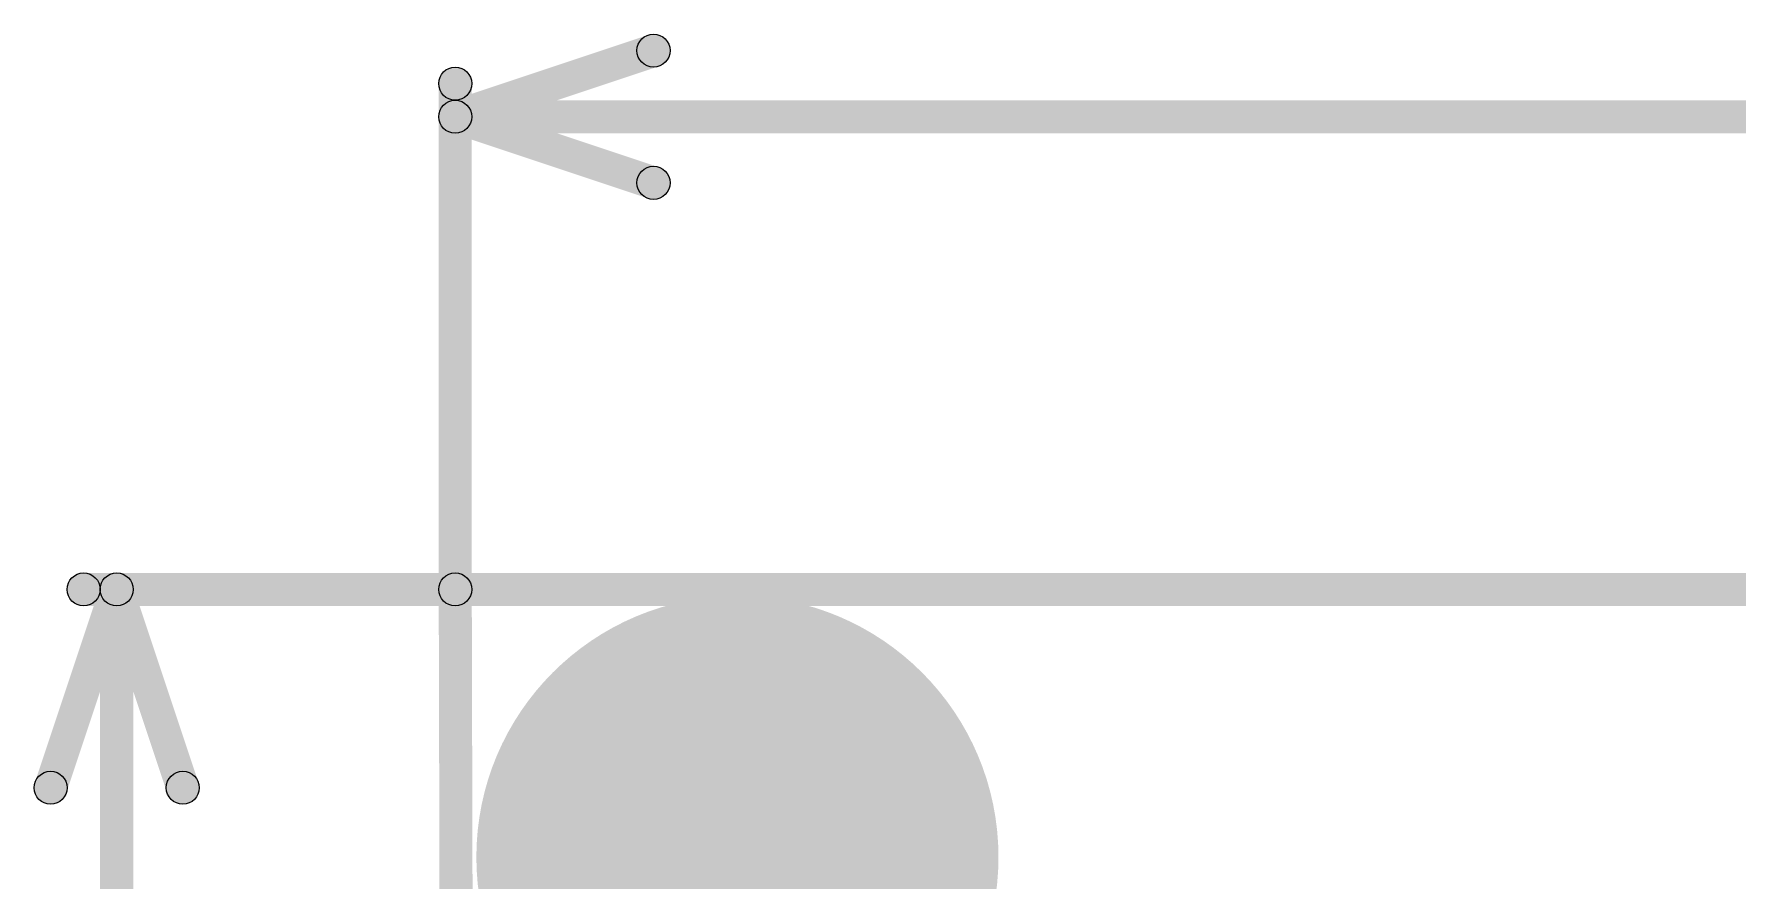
# Model space of a CAD drawing. Header units: millimetres. Extents: x -0.22 to 4.11, y -0.25 to 2.01.
# Drawn here: x -0.218 to 0.298, y 1.755 to 2.011 of the extents above; entities that cross this region are included whole.
import ezdxf

# ---------------------------------------------------------------- set-up
doc = ezdxf.new("R2010")
doc.units = ezdxf.units.MM
doc.header["$MEASUREMENT"] = 0
for name, color, linetype in [('BottomLayer', 5, 'Continuous'), ('BottomSolder', 6, 'Continuous'), ('Mechanical1', 6, 'Continuous'), ('Mechanical2', 216, 'Continuous'), ('MultiLayer', 9, 'Continuous'), ('PadHoleLayer', 156, 'Continuous'), ('TopLayer', 1, 'Continuous'), ('TopSolder', 216, 'Continuous')]:
    doc.layers.add(name, color=color, linetype=linetype)

msp = doc.modelspace()

# ---------------------------------------------------------------- hatches: boundary and pattern name
at = {"layer": 'BottomLayer'}
h = msp.add_hatch(color=5, dxfattribs=at)
edge = h.paths.add_edge_path()
edge.add_arc((-0.00501, 1.76213), 0.075, 0, 360)
at = {"layer": 'BottomSolder'}
h = msp.add_hatch(color=6, dxfattribs=at)
edge = h.paths.add_edge_path()
edge.add_arc((-0.00501, 1.76213), 0.079, 0, 360)
at = {"layer": 'Mechanical1'}
for points in [[(-0.08882, 1.98138), (-0.09199, 1.99087), (-0.03199, 2.01087), (-0.02882, 2.00138)], [(-0.0854, 1.84313), (-0.0954, 1.84313), (-0.0954, 1.99613), (-0.0854, 1.99613)], [(-0.09199, 1.98138), (-0.08882, 1.99087), (-0.02882, 1.97087), (-0.03199, 1.96138)], [(-0.0904, 1.98113), (-0.0904, 1.99113), (1.58019, 1.99113), (1.58019, 1.98113)], [(-0.20285, 1.83813), (-0.20285, 1.84813), (-0.0904, 1.84813), (-0.0904, 1.83813)], [(-0.2081, 1.78155), (-0.21759, 1.78471), (-0.19759, 1.84471), (-0.1881, 1.84155)], [(-0.18785, 1.14898), (-0.19785, 1.14898), (-0.19785, 1.84313), (-0.18785, 1.84313)], [(-0.19759, 1.84155), (-0.1881, 1.84471), (-0.1681, 1.78471), (-0.17759, 1.78155)]]:
    msp.add_hatch(color=6, dxfattribs=at).paths.add_polyline_path(points)
h = msp.add_hatch(color=6, dxfattribs=at)
edge = h.paths.add_edge_path()
edge.add_arc((-0.0304, 2.00613), 0.005, 0, 360)
h = msp.add_hatch(color=6, dxfattribs=at)
edge = h.paths.add_edge_path()
edge.add_arc((-0.0904, 1.99613), 0.005, 0, 360)
h = msp.add_hatch(color=6, dxfattribs=at)
edge = h.paths.add_edge_path()
edge.add_arc((-0.0904, 1.98613), 0.005, 0, 360)
h = msp.add_hatch(color=6, dxfattribs=at)
edge = h.paths.add_edge_path()
edge.add_arc((-0.0904, 1.98613), 0.005, 0, 360)
h = msp.add_hatch(color=6, dxfattribs=at)
edge = h.paths.add_edge_path()
edge.add_arc((-0.0904, 1.98613), 0.005, 0, 360)
h = msp.add_hatch(color=6, dxfattribs=at)
edge = h.paths.add_edge_path()
edge.add_arc((-0.0304, 1.96613), 0.005, 0, 360)
h = msp.add_hatch(color=6, dxfattribs=at)
edge = h.paths.add_edge_path()
edge.add_arc((-0.20285, 1.84313), 0.005, 0, 360)
h = msp.add_hatch(color=6, dxfattribs=at)
edge = h.paths.add_edge_path()
edge.add_arc((-0.19285, 1.84313), 0.005, 0, 360)
h = msp.add_hatch(color=6, dxfattribs=at)
edge = h.paths.add_edge_path()
edge.add_arc((-0.19285, 1.84313), 0.005, 0, 360)
h = msp.add_hatch(color=6, dxfattribs=at)
edge = h.paths.add_edge_path()
edge.add_arc((-0.19285, 1.84313), 0.005, 0, 360)
h = msp.add_hatch(color=6, dxfattribs=at)
edge = h.paths.add_edge_path()
edge.add_arc((-0.0904, 1.84313), 0.005, 0, 360)
h = msp.add_hatch(color=6, dxfattribs=at)
edge = h.paths.add_edge_path()
edge.add_arc((-0.0904, 1.84313), 0.005, 0, 360)
h = msp.add_hatch(color=6, dxfattribs=at)
edge = h.paths.add_edge_path()
edge.add_arc((-0.21285, 1.78313), 0.005, 0, 360)
h = msp.add_hatch(color=6, dxfattribs=at)
edge = h.paths.add_edge_path()
edge.add_arc((-0.17285, 1.78313), 0.005, 0, 360)
at = {"layer": 'Mechanical2'}
h = msp.add_hatch(color=216, dxfattribs=at)
edge = h.paths.add_edge_path()
edge.add_arc((-0.0904, 1.84313), 0.005, 0, 360)
h = msp.add_hatch(color=216, dxfattribs=at)
edge = h.paths.add_edge_path()
edge.add_arc((-0.0904, 1.84313), 0.005, 0, 360)
for points in [[(-0.0904, 1.83813), (-0.0904, 1.84813), (3.8946, 1.84813), (3.8946, 1.83813)], [(-0.0954, 1.84311), (-0.0854, 1.84314), (-0.08039, -0.08499), (-0.09039, -0.08501)]]:
    msp.add_hatch(color=216, dxfattribs=at).paths.add_polyline_path(points)
at = {"layer": 'MultiLayer'}
h = msp.add_hatch(color=9, dxfattribs=at)
edge = h.paths.add_edge_path()
edge.add_arc((-0.00501, 1.76213), 0.075, 0, 360)
at = {"layer": 'PadHoleLayer'}
msp.add_hatch(color=156, dxfattribs=at).paths.add_polyline_path([(0.02499, 1.79213), (0.02499, 1.73213), (-0.03501, 1.73213), (-0.03501, 1.79213)])
at = {"layer": 'TopLayer'}
h = msp.add_hatch(color=1, dxfattribs=at)
edge = h.paths.add_edge_path()
edge.add_arc((-0.00501, 1.76213), 0.075, 0, 360)
at = {"layer": 'TopSolder'}
h = msp.add_hatch(color=216, dxfattribs=at)
edge = h.paths.add_edge_path()
edge.add_arc((-0.00501, 1.76213), 0.079, 0, 360)

# ---------------------------------------------------------------- linework, layer by layer
at = {"layer": 'Mechanical1'}
for centre in [(-0.0304, 2.00613), (-0.0904, 1.99613), (-0.0904, 1.98613), (-0.0904, 1.98613), (-0.0904, 1.98613), (-0.0304, 1.96613), (-0.20285, 1.84313), (-0.19285, 1.84313), (-0.19285, 1.84313), (-0.19285, 1.84313), (-0.0904, 1.84313), (-0.0904, 1.84313), (-0.21285, 1.78313), (-0.17285, 1.78313)]:
    msp.add_circle(centre, 0.005, dxfattribs=at)
at = {"layer": 'Mechanical2'}
msp.add_circle((-0.0904, 1.84313), 0.005, dxfattribs=at)
msp.add_circle((-0.0904, 1.84313), 0.005, dxfattribs=at)

doc.saveas('drawing.dxf')
